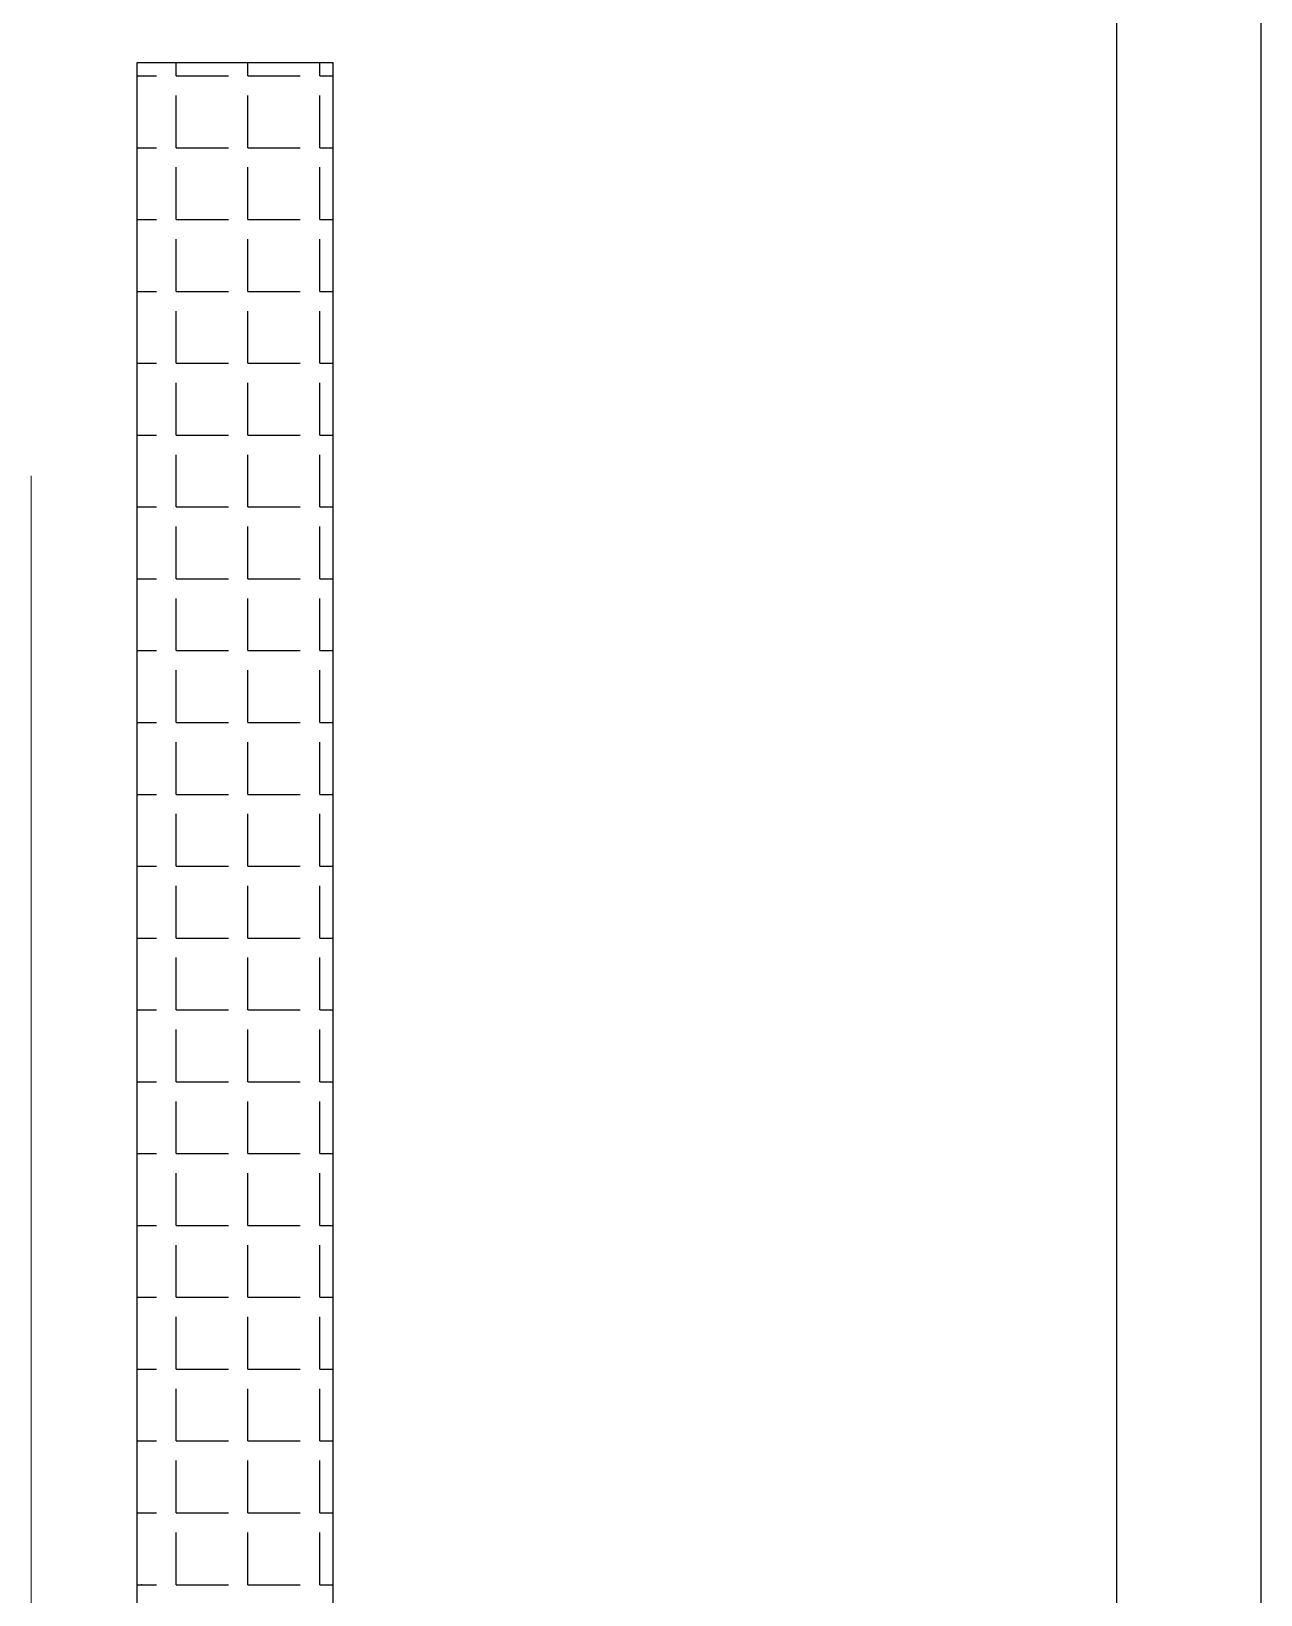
# Model space of a CAD drawing. Extents: x -6207 to -5787, y -4608 to -3937.
# Drawn here: x -5881 to -5787, y -4175.5 to -4055.8 of the extents above; entities that cross this region are included whole.
import ezdxf

# ---------------------------------------------------------------- set-up
doc = ezdxf.new("R2010")
doc.units = 0
doc.header["$LTSCALE"] = 7
doc.layers.get('0').update_dxf_attribs({"color": 2, "linetype": 'CONTINUOUS'})
doc.layers.add('D', color=2, linetype='CONTINUOUS')
doc.layers.add('HT', color=3, linetype='CONTINUOUS')

msp = doc.modelspace()

# ---------------------------------------------------------------- linework, layer by layer
at = {"color": 4}
msp.add_line((-5797.9666, -4593.9516), (-5797.9666, -3968.34396), dxfattribs=at)
at = {"color": 7, "linetype": 'Continuous', "lineweight": 15}
for p, q in [((-5881.03466, -4193.34188), (-5881.03466, -4089.87289)), ((-5872.60466, -4174.78428), (-5872.60466, -4174.7106))]:
    msp.add_line(p, q, dxfattribs=at)
at = {"layer": 'D'}
msp.add_lwpolyline([(-6206.9666, -3937.34396), (-5786.9666, -3937.34396), (-5786.9666, -4607.9516), (-6206.9666, -4607.9516)], close=True, dxfattribs=at)
at = {"layer": 'HT', "ltscale": 0.5}
for p, q in [((-5872.94466, -4552.31485), (-5872.94466, -4058.21485)), ((-5872.94466, -4058.21485), (-5857.94466, -4058.21485)), ((-5869.95667, -4059.24744), (-5869.95667, -4058.21485)), ((-5864.45667, -4059.24744), (-5864.45667, -4058.21485)), ((-5858.95667, -4059.24744), (-5858.95667, -4058.21485)), ((-5857.94466, -4558.71485), (-5857.94466, -4058.21485)), ((-5872.94466, -4059.24744), (-5871.45667, -4059.24744)), ((-5869.95667, -4059.24744), (-5865.95667, -4059.24744)), ((-5864.45667, -4059.24744), (-5860.45667, -4059.24744)), ((-5858.95667, -4059.24744), (-5857.94466, -4059.24744)), ((-5869.95667, -4064.74744), (-5869.95667, -4060.74744)), ((-5864.45667, -4064.74744), (-5864.45667, -4060.74744)), ((-5858.95667, -4064.74744), (-5858.95667, -4060.74744)), ((-5872.94466, -4064.74744), (-5871.45667, -4064.74744)), ((-5869.95667, -4064.74744), (-5865.95667, -4064.74744)), ((-5864.45667, -4064.74744), (-5860.45667, -4064.74744)), ((-5858.95667, -4064.74744), (-5857.94466, -4064.74744)), ((-5869.95667, -4070.24744), (-5869.95667, -4066.24744)), ((-5864.45667, -4070.24744), (-5864.45667, -4066.24744)), ((-5858.95667, -4070.24744), (-5858.95667, -4066.24744)), ((-5872.94466, -4070.24744), (-5871.45667, -4070.24744)), ((-5869.95667, -4070.24744), (-5865.95667, -4070.24744)), ((-5864.45667, -4070.24744), (-5860.45667, -4070.24744)), ((-5858.95667, -4070.24744), (-5857.94466, -4070.24744)), ((-5869.95667, -4075.74744), (-5869.95667, -4071.74744)), ((-5864.45667, -4075.74744), (-5864.45667, -4071.74744)), ((-5858.95667, -4075.74744), (-5858.95667, -4071.74744)), ((-5872.94466, -4075.74744), (-5871.45667, -4075.74744)), ((-5869.95667, -4075.74744), (-5865.95667, -4075.74744)), ((-5864.45667, -4075.74744), (-5860.45667, -4075.74744)), ((-5858.95667, -4075.74744), (-5857.94466, -4075.74744)), ((-5869.95667, -4081.24744), (-5869.95667, -4077.24744)), ((-5864.45667, -4081.24744), (-5864.45667, -4077.24744)), ((-5858.95667, -4081.24744), (-5858.95667, -4077.24744)), ((-5872.94466, -4081.24744), (-5871.45667, -4081.24744)), ((-5869.95667, -4081.24744), (-5865.95667, -4081.24744)), ((-5864.45667, -4081.24744), (-5860.45667, -4081.24744)), ((-5858.95667, -4081.24744), (-5857.94466, -4081.24744)), ((-5869.95667, -4086.74744), (-5869.95667, -4082.74744)), ((-5864.45667, -4086.74744), (-5864.45667, -4082.74744)), ((-5858.95667, -4086.74744), (-5858.95667, -4082.74744)), ((-5872.94466, -4086.74744), (-5871.45667, -4086.74744)), ((-5869.95667, -4086.74744), (-5865.95667, -4086.74744)), ((-5864.45667, -4086.74744), (-5860.45667, -4086.74744)), ((-5858.95667, -4086.74744), (-5857.94466, -4086.74744)), ((-5869.95667, -4092.24744), (-5869.95667, -4088.24744)), ((-5864.45667, -4092.24744), (-5864.45667, -4088.24744)), ((-5858.95667, -4092.24744), (-5858.95667, -4088.24744)), ((-5872.94466, -4092.24744), (-5871.45667, -4092.24744)), ((-5869.95667, -4092.24744), (-5865.95667, -4092.24744)), ((-5864.45667, -4092.24744), (-5860.45667, -4092.24744)), ((-5858.95667, -4092.24744), (-5857.94466, -4092.24744)), ((-5869.95667, -4097.74744), (-5869.95667, -4093.74744)), ((-5864.45667, -4097.74744), (-5864.45667, -4093.74744)), ((-5858.95667, -4097.74744), (-5858.95667, -4093.74744)), ((-5872.94466, -4097.74744), (-5871.45667, -4097.74744)), ((-5869.95667, -4097.74744), (-5865.95667, -4097.74744)), ((-5864.45667, -4097.74744), (-5860.45667, -4097.74744)), ((-5858.95667, -4097.74744), (-5857.94466, -4097.74744)), ((-5869.95667, -4103.24744), (-5869.95667, -4099.24744)), ((-5864.45667, -4103.24744), (-5864.45667, -4099.24744)), ((-5858.95667, -4103.24744), (-5858.95667, -4099.24744)), ((-5872.94466, -4103.24744), (-5871.45667, -4103.24744)), ((-5869.95667, -4103.24744), (-5865.95667, -4103.24744)), ((-5864.45667, -4103.24744), (-5860.45667, -4103.24744)), ((-5858.95667, -4103.24744), (-5857.94466, -4103.24744)), ((-5869.95667, -4108.74744), (-5869.95667, -4104.74744)), ((-5864.45667, -4108.74744), (-5864.45667, -4104.74744)), ((-5858.95667, -4108.74744), (-5858.95667, -4104.74744)), ((-5872.94466, -4108.74744), (-5871.45667, -4108.74744)), ((-5872.94466, -4108.74744), (-5871.45667, -4108.74744)), ((-5869.95667, -4108.74744), (-5865.95667, -4108.74744)), ((-5864.45667, -4108.74744), (-5860.45667, -4108.74744)), ((-5858.95667, -4108.74744), (-5857.94466, -4108.74744)), ((-5869.95667, -4114.24744), (-5869.95667, -4110.24744)), ((-5864.45667, -4114.24744), (-5864.45667, -4110.24744)), ((-5858.95667, -4114.24744), (-5858.95667, -4110.24744)), ((-5872.94466, -4114.24744), (-5871.45667, -4114.24744)), ((-5869.95667, -4114.24744), (-5865.95667, -4114.24744)), ((-5864.45667, -4114.24744), (-5860.45667, -4114.24744)), ((-5858.95667, -4114.24744), (-5857.94466, -4114.24744)), ((-5869.95667, -4119.74744), (-5869.95667, -4115.74744)), ((-5864.45667, -4119.74744), (-5864.45667, -4115.74744)), ((-5858.95667, -4119.74744), (-5858.95667, -4115.74744)), ((-5872.94466, -4119.74744), (-5871.45667, -4119.74744)), ((-5869.95667, -4119.74744), (-5865.95667, -4119.74744)), ((-5864.45667, -4119.74744), (-5860.45667, -4119.74744)), ((-5858.95667, -4119.74744), (-5857.94466, -4119.74744)), ((-5869.95667, -4125.24744), (-5869.95667, -4121.24744)), ((-5864.45667, -4125.24744), (-5864.45667, -4121.24744)), ((-5858.95667, -4125.24744), (-5858.95667, -4121.24744)), ((-5872.94466, -4125.24744), (-5871.45667, -4125.24744)), ((-5869.95667, -4125.24744), (-5865.95667, -4125.24744)), ((-5864.45667, -4125.24744), (-5860.45667, -4125.24744)), ((-5858.95667, -4125.24744), (-5857.94466, -4125.24744)), ((-5869.95667, -4130.74744), (-5869.95667, -4126.74744)), ((-5864.45667, -4130.74744), (-5864.45667, -4126.74744)), ((-5858.95667, -4130.74744), (-5858.95667, -4126.74744)), ((-5872.94466, -4130.74744), (-5871.45667, -4130.74744)), ((-5869.95667, -4130.74744), (-5865.95667, -4130.74744)), ((-5864.45667, -4130.74744), (-5860.45667, -4130.74744)), ((-5858.95667, -4130.74744), (-5857.94466, -4130.74744)), ((-5869.95667, -4136.24744), (-5869.95667, -4132.24744)), ((-5864.45667, -4136.24744), (-5864.45667, -4132.24744)), ((-5858.95667, -4136.24744), (-5858.95667, -4132.24744)), ((-5872.94466, -4136.24744), (-5871.45667, -4136.24744)), ((-5869.95667, -4136.24744), (-5865.95667, -4136.24744)), ((-5864.45667, -4136.24744), (-5860.45667, -4136.24744)), ((-5858.95667, -4136.24744), (-5857.94466, -4136.24744)), ((-5869.95667, -4141.74744), (-5869.95667, -4137.74744)), ((-5864.45667, -4141.74744), (-5864.45667, -4137.74744)), ((-5858.95667, -4141.74744), (-5858.95667, -4137.74744)), ((-5872.94466, -4141.74744), (-5871.45667, -4141.74744)), ((-5869.95667, -4141.74744), (-5865.95667, -4141.74744)), ((-5864.45667, -4141.74744), (-5860.45667, -4141.74744)), ((-5858.95667, -4141.74744), (-5857.94466, -4141.74744)), ((-5869.95667, -4147.24744), (-5869.95667, -4143.24744)), ((-5864.45667, -4147.24744), (-5864.45667, -4143.24744)), ((-5858.95667, -4147.24744), (-5858.95667, -4143.24744)), ((-5872.94466, -4147.24744), (-5871.45667, -4147.24744)), ((-5869.95667, -4147.24744), (-5865.95667, -4147.24744)), ((-5864.45667, -4147.24744), (-5860.45667, -4147.24744)), ((-5858.95667, -4147.24744), (-5857.94466, -4147.24744)), ((-5869.95667, -4152.74744), (-5869.95667, -4148.74744)), ((-5864.45667, -4152.74744), (-5864.45667, -4148.74744)), ((-5858.95667, -4152.74744), (-5858.95667, -4148.74744)), ((-5872.94466, -4152.74744), (-5871.45667, -4152.74744)), ((-5869.95667, -4152.74744), (-5865.95667, -4152.74744)), ((-5864.45667, -4152.74744), (-5860.45667, -4152.74744)), ((-5858.95667, -4152.74744), (-5857.94466, -4152.74744)), ((-5869.95667, -4158.24744), (-5869.95667, -4154.24744)), ((-5864.45667, -4158.24744), (-5864.45667, -4154.24744)), ((-5858.95667, -4158.24744), (-5858.95667, -4154.24744)), ((-5872.94466, -4158.24744), (-5871.45667, -4158.24744)), ((-5869.95667, -4158.24744), (-5865.95667, -4158.24744)), ((-5864.45667, -4158.24744), (-5860.45667, -4158.24744)), ((-5858.95667, -4158.24744), (-5857.94466, -4158.24744)), ((-5869.95667, -4163.74744), (-5869.95667, -4159.74744)), ((-5864.45667, -4163.74744), (-5864.45667, -4159.74744)), ((-5858.95667, -4163.74744), (-5858.95667, -4159.74744)), ((-5872.94466, -4163.74744), (-5871.45667, -4163.74744)), ((-5869.95667, -4163.74744), (-5865.95667, -4163.74744)), ((-5864.45667, -4163.74744), (-5860.45667, -4163.74744)), ((-5858.95667, -4163.74744), (-5857.94466, -4163.74744)), ((-5869.95667, -4169.24744), (-5869.95667, -4165.24744)), ((-5864.45667, -4169.24744), (-5864.45667, -4165.24744)), ((-5858.95667, -4169.24744), (-5858.95667, -4165.24744)), ((-5872.94466, -4169.24744), (-5871.45667, -4169.24744)), ((-5869.95667, -4169.24744), (-5865.95667, -4169.24744)), ((-5864.45667, -4169.24744), (-5860.45667, -4169.24744)), ((-5858.95667, -4169.24744), (-5857.94466, -4169.24744)), ((-5869.95667, -4174.74744), (-5869.95667, -4170.74744)), ((-5864.45667, -4174.74744), (-5864.45667, -4170.74744)), ((-5858.95667, -4174.74744), (-5858.95667, -4170.74744)), ((-5872.94466, -4174.74744), (-5871.45667, -4174.74744)), ((-5869.95667, -4174.74744), (-5865.95667, -4174.74744)), ((-5864.45667, -4174.74744), (-5860.45667, -4174.74744)), ((-5858.95667, -4174.74744), (-5857.94466, -4174.74744))]:
    msp.add_line(p, q, dxfattribs=at)

doc.saveas('drawing.dxf')
